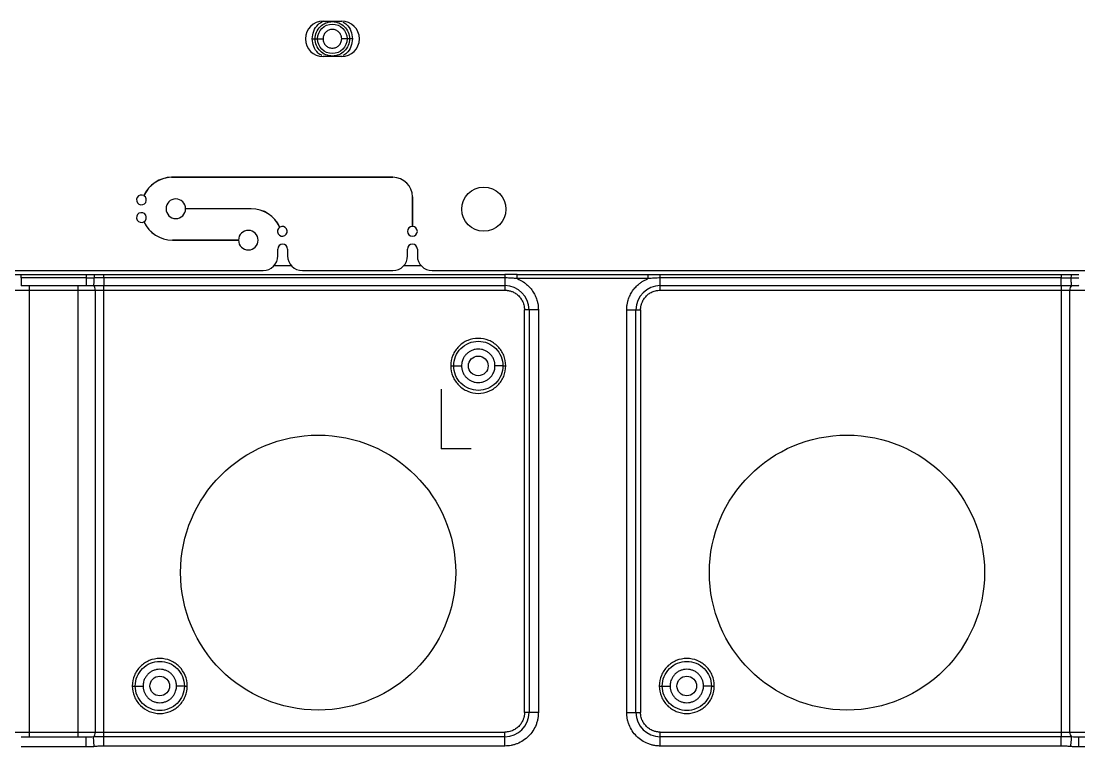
# Model space of a CAD drawing. Header units: millimetres. Extents: x -1 to 1576, y 30 to 633.
# Drawn here: x 141.4 to 249.1, y 184.6 to 258.5 of the extents above; entities that cross this region are included whole.
import ezdxf

# ---------------------------------------------------------------- set-up
doc = ezdxf.new("R2010")
doc.units = ezdxf.units.MM
doc.header["$PDSIZE"] = -1

msp = doc.modelspace()

# ---------------------------------------------------------------- linework, layer by layer
at = {"color": 7, "linetype": 'Continuous', "lineweight": 25}
for p, q in [((172.16, 258.53), (174.06, 258.53)), ((174.06, 254.93), (172.16, 254.93)), ((156.75, 242.64), (179.26, 242.64)), ((179.26, 242.63), (156.75, 242.63)), ((181.26, 237.63), (181.26, 240.63)), ((181.27, 240.63), (181.27, 237.63)), ((158.18, 239.44), (164.86, 239.44)), ((164.86, 239.43), (158.18, 239.43)), ((156.84, 236.24), (163.56, 236.24)), ((163.56, 236.23), (156.84, 236.23)), ((167.56, 234.63), (167.56, 235.33)), ((168.56, 235.33), (168.56, 234.63)), ((180.76, 234.63), (180.76, 235.33)), ((181.76, 235.33), (181.76, 234.63)), ((168.94, 233.63), (167.18, 233.63)), ((182.14, 233.63), (180.38, 233.63)), ((132.48, 233.13), (166.06, 233.13)), ((141.44, 232.73), (148.06, 232.73)), ((141.44, 232.4), (141.44, 232.73)), ((149.85, 232.74), (190.66, 232.74)), ((170.06, 233.13), (179.26, 233.13)), ((183.26, 233.13), (273.7, 233.13)), ((191.92, 232.75), (205.22, 232.75)), ((206.48, 232.74), (247.29, 232.74)), ((141.39, 231.63), (141.44, 231.64)), ((148.06, 232.4), (141.44, 232.4)), ((141.44, 231.63), (148.06, 231.63)), ((142.27, 231.63), (142.27, 185.63)), ((147.23, 185.63), (147.23, 231.63)), ((148.06, 231.65), (148.16, 231.63)), ((190.66, 232.38), (149.85, 232.38)), ((149.85, 231.6), (190.66, 231.6)), ((149.85, 185.66), (149.85, 231.6)), ((190.66, 232.38), (190.66, 231.13)), ((205.22, 232.31), (191.92, 232.31)), ((247.29, 232.38), (206.48, 232.38)), ((206.48, 231.13), (206.48, 232.38)), ((206.48, 231.6), (247.29, 231.6)), ((247.29, 231.6), (247.29, 185.66)), ((249.03, 231.63), (249.08, 231.64)), ((134.94, 231.13), (190.66, 231.13)), ((148.98, 231.13), (148.98, 186.13)), ((206.48, 231.13), (298.3, 231.13)), ((248.17, 186.13), (248.17, 231.13)), ((194.08, 229.13), (192.66, 229.13)), ((192.66, 188.13), (192.66, 229.13)), ((193.13, 229.13), (193.13, 188.13)), ((194.08, 229.13), (194.08, 188.13)), ((203.07, 188.13), (203.07, 229.13)), ((203.07, 229.13), (204.48, 229.13)), ((204.01, 188.13), (204.01, 229.13)), ((204.48, 229.13), (204.48, 188.13)), ((194.08, 188.13), (192.66, 188.13)), ((203.07, 188.13), (204.48, 188.13)), ((98.84, 186.13), (190.66, 186.13)), ((148.06, 185.63), (141.44, 185.63)), ((148.11, 185.63), (148.06, 185.63)), ((190.66, 185.66), (149.85, 185.66)), ((190.66, 184.72), (190.66, 186.13)), ((206.48, 184.72), (206.48, 186.13)), ((206.48, 186.13), (298.3, 186.13)), ((247.29, 185.66), (206.48, 185.66)), ((255.7, 185.63), (249.08, 185.63)), ((148.06, 184.63), (141.44, 184.63)), ((190.66, 184.72), (149.85, 184.72)), ((247.29, 184.72), (206.48, 184.72)), ((255.7, 184.63), (249.08, 184.63))]:
    msp.add_line(p, q, dxfattribs=at)
at = {"color": 7, "linetype": 'Continuous'}
for q in [(184.23, 221.04), (187.25, 215.01)]:
    msp.add_line((184.23, 215.01), q, dxfattribs=at)
at = {"color": 141}
for centre, radius in [((173.11, 256.73), 1.5), ((187.96, 223.43), 1), ((155.55, 190.83), 1), ((209.18, 190.83), 1)]:
    msp.add_circle(centre, radius, dxfattribs=at)
at = {"color": 7, "linetype": 'Continuous', "lineweight": 25}
for centre, radius in [((188.52, 239.38), 2.25), ((171.66, 202.38), 14), ((225.48, 202.38), 14)]:
    msp.add_circle(centre, radius, dxfattribs=at)
for centre, radius, start, end in [((172.16, 256.73), 1.8, 90, 270), ((174.06, 256.73), 1.8, 270, 90), ((156.84, 239.43), 3.21, 91.5822, 155.3856), ((156.84, 239.43), 3.2, 91.5847, 155.403), ((179.26, 240.63), 2, 360, 90), ((179.26, 240.63), 2, 360, 90), ((153.68, 240.33), 0.5, 60.3991, 59.2477), ((157.18, 239.43), 1, 0.2862, 359.7133), ((153.68, 238.53), 0.5, 300.73, 299.5792), ((164.86, 236.23), 3.2, 24.6158, 89.9998), ((164.86, 236.23), 3.19, 24.5983, 89.9998), ((156.84, 239.43), 3.2, 204.6089, 269.9998), ((156.84, 239.43), 3.19, 204.5914, 269.9998), ((164.56, 236.23), 1, 180.286, 179.7136), ((168.02, 237.13), 0.5, 120.7513, 119.6), ((181.26, 237.13), 0.5, 90.573, 89.427), ((168.06, 235.33), 0.5, 360, 180), ((181.26, 235.33), 0.5, 360, 180), ((166.06, 234.63), 1.5, 270, 0), ((170.06, 234.63), 1.5, 180, 270), ((179.26, 234.63), 1.5, 270, 0), ((183.26, 234.63), 1.5, 180, 270), ((148.42, 231.21), 0.562, 352.1767, 47.5651), ((190.66, 229.13), 2.47, 0, 90), ((206.48, 229.13), 2.47, 90, 180), ((248.72, 231.21), 0.562, 132.435, 187.8232), ((190.66, 188.13), 2.47, 270, 360), ((206.48, 188.13), 2.47, 180, 270), ((148.42, 186.06), 0.562, 312.435, 7.8232), ((248.72, 186.06), 0.562, 172.1767, 227.5651)]:
    msp.add_arc(centre, radius, start, end, dxfattribs=at)
for points, knots in [([(171.06, 256.73), (171.09, 257), (171.15, 257.53), (171.58, 258.19), (172, 258.43), (172.18, 258.53)], [0, 0, 0, 0, 0.358697, 0.71725, 1, 1, 1, 1]), ([(171.36, 256.73), (171.36, 256.96), (171.4, 257.19), (171.58, 257.61), (171.71, 257.81), (172.03, 258.13), (172.22, 258.26), (172.65, 258.44), (172.88, 258.48), (173.34, 258.48), (173.56, 258.44), (173.99, 258.26), (174.18, 258.13), (174.51, 257.81), (174.63, 257.61), (174.81, 257.19), (174.86, 256.96), (174.86, 256.73)], [0, 0, 0, 0, 0.125, 0.125, 0.25, 0.25, 0.375, 0.375, 0.5, 0.5, 0.625, 0.625, 0.75, 0.75, 0.875, 0.875, 1, 1, 1, 1]), ([(174.17, 258.44), (174.31, 258.36), (174.67, 258.15), (175.06, 257.53), (175.12, 257), (175.16, 256.73)], [0, 0, 0, 0, 0.222806, 0.611319, 1, 1, 1, 1]), ([(174.06, 256.73), (174.06, 256.76), (174.05, 256.83), (174.04, 256.92), (174.02, 257.01), (173.97, 257.13), (173.9, 257.26), (173.78, 257.41), (173.64, 257.53), (173.42, 257.65), (173.11, 257.71), (172.79, 257.65), (172.57, 257.53), (172.43, 257.41), (172.31, 257.26), (172.22, 257.1), (172.17, 256.92), (172.16, 256.8), (172.16, 256.73)], [0, 0, 0, 0, 0.031457, 0.062629, 0.093823, 0.125343, 0.187791, 0.250424, 0.312874, 0.375501, 0.500073, 0.624645, 0.687092, 0.749724, 0.812175, 0.874803, 0.937354, 1, 1, 1, 1]), ([(171.06, 256.73), (171.13, 256.73), (171.21, 256.73), (171.32, 256.73), (171.36, 256.73), (171.36, 256.73)], [0, 0, 0, 0, 0.5, 0.5, 1, 1, 1, 1]), ([(172.04, 255.03), (171.91, 255.11), (171.54, 255.32), (171.15, 255.94), (171.09, 256.47), (171.06, 256.73)], [0, 0, 0, 0, 0.222799, 0.611331, 1, 1, 1, 1]), ([(171.06, 256.73), (171.13, 256.73), (171.21, 256.73), (171.32, 256.73), (171.36, 256.73), (171.36, 256.73)], [0, 0, 0, 0, 0.5, 0.5, 1, 1, 1, 1]), ([(171.36, 256.73), (171.36, 256.73), (171.44, 256.73), (171.74, 256.73), (171.95, 256.73), (172.16, 256.73)], [0, 0, 0, 0, 0.5, 0.5, 1, 1, 1, 1]), ([(174.86, 256.73), (174.86, 256.5), (174.81, 256.27), (174.63, 255.85), (174.51, 255.66), (174.18, 255.33), (173.99, 255.2), (173.56, 255.03), (173.34, 254.98), (172.88, 254.98), (172.65, 255.03), (172.22, 255.2), (172.03, 255.33), (171.71, 255.66), (171.58, 255.85), (171.4, 256.27), (171.36, 256.5), (171.36, 256.73)], [0, 0, 0, 0, 0.125, 0.125, 0.25, 0.25, 0.375, 0.375, 0.5, 0.5, 0.625, 0.625, 0.75, 0.75, 0.875, 0.875, 1, 1, 1, 1]), ([(172.16, 256.73), (172.16, 256.7), (172.16, 256.64), (172.17, 256.55), (172.2, 256.46), (172.24, 256.34), (172.31, 256.2), (172.43, 256.06), (172.57, 255.94), (172.79, 255.82), (173.11, 255.76), (173.42, 255.82), (173.64, 255.94), (173.78, 256.06), (173.9, 256.2), (173.99, 256.37), (174.05, 256.55), (174.05, 256.67), (174.06, 256.73)], [0, 0, 0, 0, 0.031456, 0.062628, 0.093821, 0.12534, 0.187786, 0.250416, 0.312865, 0.375491, 0.500071, 0.624649, 0.687097, 0.749729, 0.81218, 0.874806, 0.937356, 1, 1, 1, 1]), ([(174.86, 256.73), (174.86, 256.73), (174.77, 256.73), (174.47, 256.73), (174.27, 256.73), (174.06, 256.73)], [0, 0, 0, 0, 0.5, 0.5, 1, 1, 1, 1]), ([(175.16, 256.73), (175.12, 256.47), (175.06, 255.93), (174.67, 255.31), (174.3, 255.1), (174.16, 255.02)], [0, 0, 0, 0, 0.385126, 0.77009, 1, 1, 1, 1]), ([(175.16, 256.73), (175.08, 256.73), (175, 256.73), (174.89, 256.73), (174.86, 256.73), (174.86, 256.73)], [0, 0, 0, 0, 0.5, 0.5, 1, 1, 1, 1]), ([(140.65, 232.74), (140.77, 232.74), (141.03, 232.73), (141.29, 232.73), (141.44, 232.73)], [0, 0, 0, 0, 0.452244, 1, 1, 1, 1]), ([(148.06, 232.73), (148.21, 232.73), (148.47, 232.73), (148.73, 232.74), (148.85, 232.74)], [0, 0, 0, 0, 0.548125, 1, 1, 1, 1]), ([(148.85, 232.74), (149.05, 232.74), (149.38, 232.74), (149.71, 232.74), (149.85, 232.74)], [0, 0, 0, 0, 0.580575, 1, 1, 1, 1]), ([(191.92, 232.31), (191.92, 232.4), (191.92, 232.49), (191.92, 232.64), (191.92, 232.71), (191.92, 232.75)], [0, 0, 0, 0, 0.5, 0.5, 1, 1, 1, 1]), ([(205.22, 232.75), (205.31, 232.75), (205.52, 232.75), (205.85, 232.74), (206.18, 232.74), (206.39, 232.74), (206.48, 232.74)], [0, 0, 0, 0, 0.200515, 0.50786, 0.778848, 1, 1, 1, 1]), ([(205.22, 232.75), (205.22, 232.71), (205.22, 232.64), (205.22, 232.49), (205.22, 232.4), (205.22, 232.31)], [0, 0, 0, 0, 0.5, 0.5, 1, 1, 1, 1]), ([(247.29, 232.74), (247.43, 232.74), (247.77, 232.74), (248.1, 232.74), (248.29, 232.74)], [0, 0, 0, 0, 0.420474, 1, 1, 1, 1]), ([(248.29, 232.74), (248.41, 232.74), (248.67, 232.73), (248.93, 232.73), (249.08, 232.73)], [0, 0, 0, 0, 0.452244, 1, 1, 1, 1]), ([(141.44, 232.4), (141.44, 232.18), (141.44, 231.99), (141.44, 231.71), (141.44, 231.63), (141.44, 231.63)], [0, 0, 0, 0, 0.5, 0.5, 1, 1, 1, 1]), ([(148.06, 232.4), (148.06, 232.18), (148.06, 231.99), (148.06, 231.71), (148.06, 231.63), (148.06, 231.63)], [0, 0, 0, 0, 0.5, 0.5, 1, 1, 1, 1]), ([(148.86, 232.39), (148.85, 232.2), (148.83, 232.02), (148.81, 231.75), (148.8, 231.66), (148.8, 231.62)], [0, 0, 0, 0, 0.5, 0.5, 1, 1, 1, 1]), ([(149.85, 232.38), (149.77, 232.38), (149.61, 232.38), (149.34, 232.38), (149.08, 232.39), (148.92, 232.39), (148.86, 232.39)], [0, 0, 0, 0, 0.227703, 0.492892, 0.834607, 1, 1, 1, 1]), ([(149.85, 232.38), (149.85, 232.2), (149.85, 232.04), (149.85, 231.77), (149.85, 231.66), (149.85, 231.6)], [0, 0, 0, 0, 0.5, 0.5, 1, 1, 1, 1]), ([(191.92, 232.31), (191.83, 232.32), (191.66, 232.34), (191.41, 232.35), (191.16, 232.37), (190.91, 232.38), (190.74, 232.38), (190.66, 232.38)], [0, 0, 0, 0, 0.206312, 0.408164, 0.606837, 0.80366, 1, 1, 1, 1]), ([(191.92, 232.31), (191.97, 232.29), (192.07, 232.24), (192.22, 232.17), (192.37, 232.09), (192.51, 232.01), (192.65, 231.91), (192.87, 231.74), (193.17, 231.47), (193.5, 231.06), (193.76, 230.61), (193.92, 230.18), (194.02, 229.79), (194.07, 229.46), (194.07, 229.24), (194.08, 229.13)], [0, 0, 0, 0, 0.040883, 0.08158, 0.122187, 0.162802, 0.203521, 0.244441, 0.372171, 0.500035, 0.627766, 0.75563, 0.837187, 0.918385, 1, 1, 1, 1]), ([(203.07, 229.13), (203.07, 229.19), (203.07, 229.3), (203.08, 229.46), (203.1, 229.63), (203.13, 229.79), (203.17, 229.95), (203.24, 230.23), (203.39, 230.61), (203.65, 231.06), (203.97, 231.47), (204.31, 231.78), (204.63, 232.01), (204.92, 232.18), (205.12, 232.26), (205.22, 232.31)], [0, 0, 0, 0, 0.040883, 0.08158, 0.122187, 0.162802, 0.203521, 0.244441, 0.372171, 0.500035, 0.627766, 0.75563, 0.837187, 0.918385, 1, 1, 1, 1]), ([(206.48, 232.38), (206.38, 232.38), (206.17, 232.38), (205.86, 232.36), (205.54, 232.34), (205.33, 232.32), (205.22, 232.31)], [0, 0, 0, 0, 0.245457, 0.492199, 0.742868, 1, 1, 1, 1]), ([(247.29, 231.6), (247.29, 231.66), (247.29, 231.77), (247.29, 232.04), (247.29, 232.2), (247.29, 232.38)], [0, 0, 0, 0, 0.5, 0.5, 1, 1, 1, 1]), ([(248.34, 231.62), (248.34, 231.66), (248.33, 231.75), (248.31, 232.02), (248.3, 232.2), (248.28, 232.39)], [0, 0, 0, 0, 0.5, 0.5, 1, 1, 1, 1]), ([(190.66, 231.13), (190.7, 231.13), (190.79, 231.13), (190.91, 231.12), (191.04, 231.1), (191.16, 231.07), (191.28, 231.04), (191.49, 230.96), (191.77, 230.82), (192.08, 230.56), (192.34, 230.24), (192.51, 229.92), (192.6, 229.63), (192.65, 229.38), (192.66, 229.22), (192.66, 229.13)], [0, 0, 0, 0, 0.040276, 0.080243, 0.120058, 0.159883, 0.199877, 0.240199, 0.370043, 0.500057, 0.629901, 0.759916, 0.840121, 0.919721, 1, 1, 1, 1]), ([(204.48, 229.13), (204.48, 229.18), (204.48, 229.26), (204.5, 229.38), (204.51, 229.51), (204.54, 229.63), (204.58, 229.75), (204.65, 229.96), (204.8, 230.24), (205.06, 230.56), (205.37, 230.82), (205.69, 230.98), (205.98, 231.08), (206.23, 231.12), (206.4, 231.13), (206.48, 231.13)], [0, 0, 0, 0, 0.0402761, 0.0802426, 0.1200582, 0.159883, 0.1998773, 0.2401994, 0.3700431, 0.5000574, 0.6299012, 0.7599156, 0.8401208, 0.919721, 1, 1, 1, 1]), ([(190.76, 223.43), (190.76, 223.8), (190.69, 224.17), (190.41, 224.84), (190.2, 225.15), (189.68, 225.67), (189.37, 225.88), (188.69, 226.16), (188.33, 226.23), (187.59, 226.23), (187.23, 226.16), (186.55, 225.88), (186.24, 225.67), (185.72, 225.15), (185.51, 224.84), (185.23, 224.17), (185.16, 223.8), (185.16, 223.43)], [0, 0, 0, 0, 0.125, 0.125, 0.25, 0.25, 0.375, 0.375, 0.5, 0.5, 0.625, 0.625, 0.75, 0.75, 0.875, 0.875, 1, 1, 1, 1]), ([(185.46, 223.43), (185.46, 223.76), (185.53, 224.09), (185.78, 224.69), (185.96, 224.97), (186.42, 225.43), (186.7, 225.62), (187.31, 225.87), (187.63, 225.93), (188.29, 225.93), (188.62, 225.87), (189.22, 225.62), (189.5, 225.43), (189.96, 224.97), (190.15, 224.69), (190.4, 224.09), (190.46, 223.76), (190.46, 223.43)], [0, 0, 0, 0, 0.125, 0.125, 0.25, 0.25, 0.375, 0.375, 0.5, 0.5, 0.625, 0.625, 0.75, 0.75, 0.875, 0.875, 1, 1, 1, 1]), ([(189.66, 223.43), (189.66, 223.48), (189.66, 223.57), (189.64, 223.7), (189.62, 223.83), (189.58, 223.96), (189.51, 224.15), (189.38, 224.38), (189.17, 224.64), (188.91, 224.86), (188.62, 225.01), (188.3, 225.11), (187.96, 225.14), (187.63, 225.11), (187.31, 225.01), (187.01, 224.86), (186.75, 224.64), (186.54, 224.38), (186.4, 224.12), (186.31, 223.87), (186.27, 223.66), (186.26, 223.51), (186.26, 223.43)], [0, 0, 0, 0, 0.025179, 0.050131, 0.075011, 0.099977, 0.125185, 0.187588, 0.250097, 0.312505, 0.375015, 0.437474, 0.500034, 0.562494, 0.62505, 0.68745, 0.749957, 0.812365, 0.874868, 0.916675, 0.958143, 1, 1, 1, 1]), ([(185.16, 223.43), (185.16, 223.07), (185.23, 222.7), (185.51, 222.02), (185.72, 221.71), (186.24, 221.19), (186.55, 220.99), (187.23, 220.71), (187.59, 220.63), (188.33, 220.63), (188.69, 220.71), (189.37, 220.99), (189.68, 221.19), (190.2, 221.71), (190.41, 222.02), (190.69, 222.7), (190.76, 223.07), (190.76, 223.43)], [0, 0, 0, 0, 0.125, 0.125, 0.25, 0.25, 0.375, 0.375, 0.5, 0.5, 0.625, 0.625, 0.75, 0.75, 0.875, 0.875, 1, 1, 1, 1]), ([(185.16, 223.43), (185.24, 223.43), (185.32, 223.43), (185.43, 223.43), (185.46, 223.43), (185.46, 223.43)], [0, 0, 0, 0, 0.5, 0.5, 1, 1, 1, 1]), ([(190.46, 223.43), (190.46, 223.11), (190.4, 222.78), (190.15, 222.17), (189.96, 221.9), (189.5, 221.43), (189.22, 221.25), (188.62, 221), (188.29, 220.93), (187.63, 220.93), (187.31, 221), (186.7, 221.25), (186.42, 221.43), (185.96, 221.9), (185.78, 222.17), (185.53, 222.78), (185.46, 223.11), (185.46, 223.43)], [0, 0, 0, 0, 0.125, 0.125, 0.25, 0.25, 0.375, 0.375, 0.5, 0.5, 0.625, 0.625, 0.75, 0.75, 0.875, 0.875, 1, 1, 1, 1]), ([(185.46, 223.43), (185.46, 223.43), (185.55, 223.43), (185.84, 223.43), (186.05, 223.43), (186.26, 223.43)], [0, 0, 0, 0, 0.5, 0.5, 1, 1, 1, 1]), ([(186.26, 223.43), (186.26, 223.39), (186.26, 223.3), (186.28, 223.17), (186.31, 223.04), (186.34, 222.91), (186.41, 222.72), (186.54, 222.48), (186.75, 222.22), (187.01, 222.01), (187.31, 221.85), (187.63, 221.75), (187.96, 221.72), (188.29, 221.75), (188.62, 221.85), (188.91, 222.01), (189.17, 222.22), (189.38, 222.48), (189.52, 222.75), (189.61, 222.99), (189.65, 223.21), (189.66, 223.36), (189.66, 223.43)], [0, 0, 0, 0, 0.025112, 0.050024, 0.074894, 0.099876, 0.125125, 0.187521, 0.250086, 0.312492, 0.374998, 0.437458, 0.500018, 0.562478, 0.625038, 0.687445, 0.749955, 0.812363, 0.874867, 0.916676, 0.958144, 1, 1, 1, 1]), ([(190.46, 223.43), (190.46, 223.43), (190.37, 223.43), (190.08, 223.43), (189.87, 223.43), (189.66, 223.43)], [0, 0, 0, 0, 0.5, 0.5, 1, 1, 1, 1]), ([(190.46, 223.43), (190.46, 223.43), (190.49, 223.43), (190.6, 223.43), (190.68, 223.43), (190.76, 223.43)], [0, 0, 0, 0, 0.5, 0.5, 1, 1, 1, 1]), ([(158.35, 190.83), (158.35, 191.2), (158.27, 191.57), (157.99, 192.24), (157.79, 192.55), (157.27, 193.07), (156.96, 193.28), (156.28, 193.56), (155.91, 193.63), (155.18, 193.63), (154.81, 193.56), (154.14, 193.28), (153.83, 193.07), (153.31, 192.55), (153.1, 192.24), (152.82, 191.57), (152.75, 191.2), (152.75, 190.83)], [0, 0, 0, 0, 0.125, 0.125, 0.25, 0.25, 0.375, 0.375, 0.5, 0.5, 0.625, 0.625, 0.75, 0.75, 0.875, 0.875, 1, 1, 1, 1]), ([(153.05, 190.83), (153.05, 191.16), (153.11, 191.49), (153.36, 192.09), (153.55, 192.37), (154.01, 192.83), (154.29, 193.02), (154.89, 193.27), (155.22, 193.33), (155.88, 193.33), (156.2, 193.27), (156.81, 193.02), (157.08, 192.83), (157.55, 192.37), (157.73, 192.09), (157.98, 191.49), (158.05, 191.16), (158.05, 190.83)], [0, 0, 0, 0, 0.125, 0.125, 0.25, 0.25, 0.375, 0.375, 0.5, 0.5, 0.625, 0.625, 0.75, 0.75, 0.875, 0.875, 1, 1, 1, 1]), ([(211.98, 190.83), (211.98, 191.2), (211.91, 191.57), (211.63, 192.24), (211.42, 192.55), (210.9, 193.07), (210.59, 193.28), (209.91, 193.56), (209.55, 193.63), (208.81, 193.63), (208.45, 193.56), (207.77, 193.28), (207.46, 193.07), (206.94, 192.55), (206.73, 192.24), (206.45, 191.57), (206.38, 191.2), (206.38, 190.83)], [0, 0, 0, 0, 0.125, 0.125, 0.25, 0.25, 0.375, 0.375, 0.5, 0.5, 0.625, 0.625, 0.75, 0.75, 0.875, 0.875, 1, 1, 1, 1]), ([(206.68, 190.83), (206.68, 191.16), (206.75, 191.49), (207, 192.09), (207.18, 192.37), (207.64, 192.83), (207.92, 193.02), (208.53, 193.27), (208.85, 193.33), (209.51, 193.33), (209.84, 193.27), (210.44, 193.02), (210.72, 192.83), (211.18, 192.37), (211.37, 192.09), (211.62, 191.49), (211.68, 191.16), (211.68, 190.83)], [0, 0, 0, 0, 0.125, 0.125, 0.25, 0.25, 0.375, 0.375, 0.5, 0.5, 0.625, 0.625, 0.75, 0.75, 0.875, 0.875, 1, 1, 1, 1]), ([(157.25, 190.83), (157.25, 190.88), (157.24, 190.97), (157.23, 191.1), (157.2, 191.23), (157.17, 191.36), (157.1, 191.55), (156.97, 191.78), (156.76, 192.04), (156.5, 192.26), (156.2, 192.41), (155.88, 192.51), (155.55, 192.54), (155.21, 192.51), (154.89, 192.41), (154.6, 192.26), (154.34, 192.04), (154.12, 191.78), (153.98, 191.52), (153.9, 191.27), (153.86, 191.06), (153.85, 190.91), (153.85, 190.83)], [0, 0, 0, 0, 0.0251789, 0.0501307, 0.0750111, 0.0999772, 0.1251847, 0.1875884, 0.2500967, 0.312505, 0.3750151, 0.4374744, 0.500034, 0.5624941, 0.6250503, 0.6874504, 0.7499575, 0.8123651, 0.8748675, 0.9166751, 0.9581434, 1, 1, 1, 1]), ([(210.88, 190.83), (210.88, 190.88), (210.88, 190.97), (210.86, 191.1), (210.84, 191.23), (210.8, 191.36), (210.73, 191.55), (210.6, 191.78), (210.39, 192.04), (210.13, 192.26), (209.84, 192.41), (209.52, 192.51), (209.18, 192.54), (208.85, 192.51), (208.53, 192.41), (208.23, 192.26), (207.97, 192.04), (207.76, 191.78), (207.62, 191.52), (207.53, 191.27), (207.49, 191.06), (207.48, 190.91), (207.48, 190.83)], [0, 0, 0, 0, 0.025179, 0.05013, 0.075011, 0.099977, 0.125185, 0.187588, 0.250097, 0.312505, 0.375015, 0.437474, 0.500033, 0.562494, 0.62505, 0.68745, 0.749957, 0.812365, 0.874867, 0.916675, 0.958143, 1, 1, 1, 1]), ([(152.75, 190.83), (152.75, 190.47), (152.82, 190.1), (153.1, 189.42), (153.31, 189.11), (153.83, 188.59), (154.14, 188.39), (154.81, 188.11), (155.18, 188.03), (155.91, 188.03), (156.28, 188.11), (156.96, 188.39), (157.27, 188.59), (157.79, 189.11), (157.99, 189.42), (158.27, 190.1), (158.35, 190.47), (158.35, 190.83)], [0, 0, 0, 0, 0.125, 0.125, 0.25, 0.25, 0.375, 0.375, 0.5, 0.5, 0.625, 0.625, 0.75, 0.75, 0.875, 0.875, 1, 1, 1, 1]), ([(152.75, 190.83), (152.83, 190.83), (152.9, 190.83), (153.02, 190.83), (153.05, 190.83), (153.05, 190.83)], [0, 0, 0, 0, 0.5, 0.5, 1, 1, 1, 1]), ([(158.05, 190.83), (158.05, 190.51), (157.98, 190.18), (157.73, 189.57), (157.55, 189.3), (157.08, 188.83), (156.81, 188.65), (156.2, 188.4), (155.88, 188.33), (155.22, 188.33), (154.89, 188.4), (154.29, 188.65), (154.01, 188.83), (153.55, 189.3), (153.36, 189.57), (153.11, 190.18), (153.05, 190.51), (153.05, 190.83)], [0, 0, 0, 0, 0.125, 0.125, 0.25, 0.25, 0.375, 0.375, 0.5, 0.5, 0.625, 0.625, 0.75, 0.75, 0.875, 0.875, 1, 1, 1, 1]), ([(153.05, 190.83), (153.05, 190.83), (153.13, 190.83), (153.43, 190.83), (153.64, 190.83), (153.85, 190.83)], [0, 0, 0, 0, 0.5, 0.5, 1, 1, 1, 1]), ([(153.85, 190.83), (153.85, 190.79), (153.85, 190.7), (153.87, 190.57), (153.89, 190.44), (153.93, 190.31), (154, 190.12), (154.12, 189.88), (154.34, 189.62), (154.6, 189.41), (154.89, 189.25), (155.21, 189.15), (155.55, 189.12), (155.88, 189.15), (156.2, 189.25), (156.5, 189.41), (156.76, 189.62), (156.97, 189.88), (157.11, 190.15), (157.19, 190.39), (157.24, 190.61), (157.25, 190.76), (157.25, 190.83)], [0, 0, 0, 0, 0.025112, 0.050025, 0.074894, 0.099876, 0.125125, 0.187521, 0.250086, 0.312492, 0.374998, 0.437458, 0.500018, 0.562478, 0.625038, 0.687445, 0.749955, 0.812363, 0.874867, 0.916676, 0.958144, 1, 1, 1, 1]), ([(158.05, 190.83), (158.05, 190.83), (157.96, 190.83), (157.67, 190.83), (157.46, 190.83), (157.25, 190.83)], [0, 0, 0, 0, 0.5, 0.5, 1, 1, 1, 1]), ([(158.05, 190.83), (158.05, 190.83), (157.96, 190.83), (157.67, 190.83), (157.46, 190.83), (157.25, 190.83)], [0, 0, 0, 0, 0.5, 0.5, 1, 1, 1, 1]), ([(158.05, 190.83), (158.05, 190.83), (158.08, 190.83), (158.19, 190.83), (158.27, 190.83), (158.35, 190.83)], [0, 0, 0, 0, 0.5, 0.5, 1, 1, 1, 1]), ([(206.38, 190.83), (206.38, 190.47), (206.45, 190.1), (206.73, 189.42), (206.94, 189.11), (207.46, 188.59), (207.77, 188.39), (208.45, 188.11), (208.81, 188.03), (209.55, 188.03), (209.91, 188.11), (210.59, 188.39), (210.9, 188.59), (211.42, 189.11), (211.63, 189.42), (211.91, 190.1), (211.98, 190.47), (211.98, 190.83)], [0, 0, 0, 0, 0.125, 0.125, 0.25, 0.25, 0.375, 0.375, 0.5, 0.5, 0.625, 0.625, 0.75, 0.75, 0.875, 0.875, 1, 1, 1, 1]), ([(206.38, 190.83), (206.46, 190.83), (206.54, 190.83), (206.65, 190.83), (206.68, 190.83), (206.68, 190.83)], [0, 0, 0, 0, 0.5, 0.5, 1, 1, 1, 1]), ([(211.68, 190.83), (211.68, 190.51), (211.62, 190.18), (211.37, 189.57), (211.18, 189.3), (210.72, 188.83), (210.44, 188.65), (209.84, 188.4), (209.51, 188.33), (208.85, 188.33), (208.53, 188.4), (207.92, 188.65), (207.64, 188.83), (207.18, 189.3), (207, 189.57), (206.75, 190.18), (206.68, 190.51), (206.68, 190.83)], [0, 0, 0, 0, 0.125, 0.125, 0.25, 0.25, 0.375, 0.375, 0.5, 0.5, 0.625, 0.625, 0.75, 0.75, 0.875, 0.875, 1, 1, 1, 1]), ([(206.68, 190.83), (206.68, 190.83), (206.77, 190.83), (207.06, 190.83), (207.27, 190.83), (207.48, 190.83)], [0, 0, 0, 0, 0.5, 0.5, 1, 1, 1, 1]), ([(207.48, 190.83), (207.48, 190.79), (207.48, 190.7), (207.5, 190.57), (207.53, 190.44), (207.56, 190.31), (207.63, 190.12), (207.76, 189.88), (207.97, 189.62), (208.23, 189.41), (208.53, 189.25), (208.85, 189.15), (209.18, 189.12), (209.51, 189.15), (209.84, 189.25), (210.13, 189.41), (210.39, 189.62), (210.6, 189.88), (210.74, 190.15), (210.83, 190.39), (210.87, 190.61), (210.88, 190.76), (210.88, 190.83)], [0, 0, 0, 0, 0.0251116, 0.0500243, 0.0748937, 0.0998759, 0.1251253, 0.1875211, 0.250086, 0.3124922, 0.3749976, 0.4374573, 0.5000176, 0.5624773, 0.6250377, 0.687445, 0.7499545, 0.812363, 0.8748673, 0.9166755, 0.9581438, 1, 1, 1, 1]), ([(211.68, 190.83), (211.68, 190.83), (211.59, 190.83), (211.3, 190.83), (211.09, 190.83), (210.88, 190.83)], [0, 0, 0, 0, 0.5, 0.5, 1, 1, 1, 1]), ([(211.68, 190.83), (211.68, 190.83), (211.71, 190.83), (211.82, 190.83), (211.9, 190.83), (211.98, 190.83)], [0, 0, 0, 0, 0.5, 0.5, 1, 1, 1, 1]), ([(194.08, 188.13), (194.07, 188.07), (194.07, 187.95), (194.06, 187.76), (194.03, 187.58), (194, 187.4), (193.95, 187.23), (193.9, 187.05), (193.78, 186.72), (193.54, 186.24), (193.09, 185.7), (192.55, 185.26), (192.04, 184.99), (191.61, 184.85), (191.3, 184.77), (190.98, 184.73), (190.77, 184.72), (190.66, 184.72)], [0, 0, 0, 0, 0.0345523, 0.0688579, 0.1030161, 0.1371278, 0.171294, 0.2056155, 0.2401915, 0.3700601, 0.5000288, 0.6298975, 0.7598662, 0.8201516, 0.8799088, 0.9396782, 1, 1, 1, 1]), ([(192.66, 188.13), (192.66, 188.09), (192.66, 188.01), (192.65, 187.88), (192.63, 187.76), (192.6, 187.64), (192.56, 187.52), (192.49, 187.31), (192.35, 187.03), (192.08, 186.71), (191.77, 186.45), (191.45, 186.28), (191.16, 186.19), (190.91, 186.14), (190.75, 186.14), (190.66, 186.13)], [0, 0, 0, 0, 0.0402761, 0.0802426, 0.1200582, 0.159883, 0.1998773, 0.2401994, 0.3700431, 0.5000574, 0.6299012, 0.7599156, 0.8401208, 0.919721, 1, 1, 1, 1]), ([(206.48, 184.72), (206.42, 184.72), (206.3, 184.72), (206.11, 184.74), (205.93, 184.76), (205.75, 184.8), (205.57, 184.84), (205.4, 184.89), (205.06, 185.02), (204.59, 185.26), (204.05, 185.7), (203.61, 186.24), (203.34, 186.76), (203.2, 187.18), (203.12, 187.49), (203.08, 187.81), (203.07, 188.03), (203.07, 188.13)], [0, 0, 0, 0, 0.034552, 0.068858, 0.103016, 0.137128, 0.171294, 0.205615, 0.240191, 0.37006, 0.500029, 0.629897, 0.759866, 0.820152, 0.879909, 0.939678, 1, 1, 1, 1]), ([(206.48, 186.13), (206.44, 186.13), (206.35, 186.14), (206.23, 186.15), (206.11, 186.17), (205.98, 186.19), (205.86, 186.23), (205.66, 186.3), (205.37, 186.45), (205.06, 186.71), (204.8, 187.03), (204.63, 187.35), (204.54, 187.63), (204.49, 187.88), (204.48, 188.05), (204.48, 188.13)], [0, 0, 0, 0, 0.040276, 0.080243, 0.120058, 0.159883, 0.199877, 0.240199, 0.370043, 0.500057, 0.629901, 0.759916, 0.840121, 0.919721, 1, 1, 1, 1]), ([(148.06, 184.63), (148.06, 184.89), (148.06, 185.16), (148.06, 185.53), (148.06, 185.63), (148.06, 185.63)], [0, 0, 0, 0, 0.5, 0.5, 1, 1, 1, 1]), ([(148.88, 184.66), (148.86, 184.89), (148.84, 185.12), (148.81, 185.48), (148.8, 185.6), (148.8, 185.64)], [0, 0, 0, 0, 0.5, 0.5, 1, 1, 1, 1]), ([(149.85, 184.72), (149.85, 184.92), (149.85, 185.13), (149.85, 185.46), (149.85, 185.59), (149.85, 185.66)], [0, 0, 0, 0, 0.5, 0.5, 1, 1, 1, 1]), ([(247.29, 184.72), (247.29, 184.92), (247.29, 185.13), (247.29, 185.46), (247.29, 185.59), (247.29, 185.66)], [0, 0, 0, 0, 0.5, 0.5, 1, 1, 1, 1]), ([(248.26, 184.66), (248.28, 184.89), (248.3, 185.12), (248.33, 185.48), (248.34, 185.6), (248.34, 185.64)], [0, 0, 0, 0, 0.5, 0.5, 1, 1, 1, 1]), ([(249.08, 184.63), (249.08, 184.76), (249.08, 184.89), (249.08, 185.14), (249.08, 185.25), (249.08, 185.43), (249.08, 185.51), (249.08, 185.61), (249.08, 185.63), (249.08, 185.63)], [0, 0, 0, 0, 0.25, 0.25, 0.5, 0.5, 0.75, 0.75, 1, 1, 1, 1]), ([(148.88, 184.66), (148.82, 184.65), (148.7, 184.65), (148.51, 184.64), (148.29, 184.63), (148.14, 184.63), (148.06, 184.63)], [0, 0, 0, 0, 0.207871, 0.443757, 0.707773, 1, 1, 1, 1]), ([(149.85, 184.72), (149.77, 184.72), (149.62, 184.72), (149.38, 184.7), (149.13, 184.68), (148.96, 184.67), (148.88, 184.66)], [0, 0, 0, 0, 0.232371, 0.485289, 0.737412, 1, 1, 1, 1]), ([(248.26, 184.66), (248.18, 184.67), (248.01, 184.68), (247.76, 184.7), (247.53, 184.72), (247.37, 184.72), (247.29, 184.72)], [0, 0, 0, 0, 0.26275, 0.514851, 0.767475, 1, 1, 1, 1]), ([(249.08, 184.63), (248.93, 184.63), (248.66, 184.63), (248.38, 184.65), (248.26, 184.66)], [0, 0, 0, 0, 0.556213, 1, 1, 1, 1])]:
    msp.add_open_spline(points, degree=3, knots=knots, dxfattribs=at)
for points in [[(148.06, 232.73), (148.06, 232.67), (148.06, 232.54), (148.06, 232.4)], [(148.85, 232.74), (148.86, 232.67), (148.86, 232.54), (148.86, 232.39)], [(149.85, 232.38), (149.85, 232.53), (149.85, 232.67), (149.85, 232.74)], [(191.92, 232.75), (191.49, 232.75), (191.07, 232.74), (190.66, 232.74)], [(190.66, 232.74), (190.66, 232.67), (190.66, 232.53), (190.66, 232.38)], [(206.48, 232.38), (206.48, 232.53), (206.48, 232.67), (206.48, 232.74)], [(247.29, 232.74), (247.29, 232.67), (247.29, 232.53), (247.29, 232.38)], [(248.29, 232.74), (248.29, 232.67), (248.28, 232.54), (248.28, 232.39)], [(148.06, 232.4), (148.33, 232.4), (148.59, 232.4), (148.86, 232.39)], [(148.06, 231.63), (148.32, 231.63), (148.56, 231.63), (148.8, 231.62)], [(148.8, 231.62), (149.12, 231.61), (149.49, 231.6), (149.85, 231.6)], [(247.29, 232.38), (247.62, 232.38), (247.94, 232.39), (248.28, 232.39)], [(247.29, 231.6), (247.66, 231.6), (248.02, 231.61), (248.34, 231.62)], [(248.28, 232.39), (248.55, 232.4), (248.82, 232.4), (249.08, 232.4)], [(248.34, 231.62), (248.58, 231.63), (248.82, 231.63), (249.08, 231.63)], [(148.8, 185.64), (148.56, 185.63), (148.32, 185.63), (148.06, 185.63)], [(149.85, 185.66), (149.49, 185.66), (149.12, 185.65), (148.8, 185.64)], [(248.34, 185.64), (248.02, 185.65), (247.66, 185.66), (247.29, 185.66)], [(249.08, 185.63), (248.82, 185.63), (248.58, 185.63), (248.34, 185.64)]]:
    msp.add_open_spline(points, degree=3, dxfattribs=at)
at = {"color": 7, "linetype": 'Continuous'}
msp.add_point((184.23, 215.01), dxfattribs=at)

doc.saveas('drawing.dxf')
